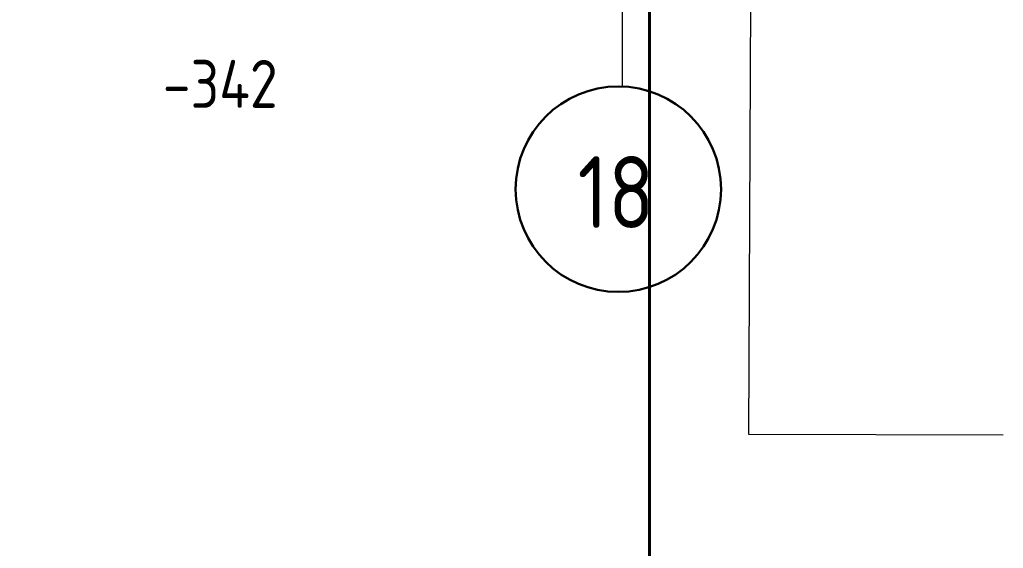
# Model space of a CAD drawing. Header units: millimetres. Extents: x 578 to 1029, y 98 to 264.
# Drawn here: x 1010.6 to 1017.78, y 166.73 to 170.59 of the extents above; entities that cross this region are included whole.
import ezdxf

# ---------------------------------------------------------------- set-up
doc = ezdxf.new("R2010")
doc.units = ezdxf.units.MM
doc.linetypes.add('Штрихпунктир 15 х 2 х 2 мм', pattern=[19, 15, -2, 0, -2])
for name, color, linetype, lineweight in [('Гидрошп', 7, 'Continuous', 30), ('ДнищеЛотков', 7, 'Continuous', 30), ('Низ котлована', 7, 'Continuous', 25), ('ОпалубкаДнищаЛотка', 7, 'Continuous', 30), ('Оси', 7, 'Continuous', 18)]:
    doc.layers.add(name, color=color, linetype=linetype, lineweight=lineweight)
doc.styles.add('ISOCPEUR', font='isocpeur.ttf', dxfattribs={"width": 0.85, "height": 525})
doc.styles.add('ISOCPEUR_2', font='isocpeur.ttf', dxfattribs={"width": 0.85, "height": 300})

# ---------------------------------------------------------------- blocks, each defined once
blk = doc.blocks.new('Ось сетки - Диаметр 10 мм-4594982-30_S_RC_Схема расположения ростверков_фрагмент')
at = {"layer": 'Оси'}
for start, end in [(360, 180), (180, 360)]:
    blk.add_arc((0, 0), 5, start, end, dxfattribs=at)

msp = doc.modelspace()

# ---------------------------------------------------------------- linework, layer by layer
at = {"layer": 'Гидрошп', "color": 7, "linetype": 'Штрихпунктир 15 х 2 х 2 мм', "lineweight": 13}
msp.add_line((1015, 210.9667), (1015, 170.098), dxfattribs=at)
msp.add_line((1015, 210.9667), (1015, 170.098), dxfattribs=at)
msp.add_line((1015, 210.9667), (1015, 170.098), dxfattribs=at)
msp.add_line((1015, 210.9667), (1015, 170.098), dxfattribs=at)
at = {"layer": 'Гидрошп', "color": 7, "linetype": 'ByBlock', "lineweight": 40}
msp.add_lwpolyline([(997.6, 137.6059), (997.6, 155.2772), (995.9, 155.2772), (995.9, 175.3309), (996.0738, 175.3309), (999.0738, 176.3373), (998.9268, 177.2373), (997.7, 176.8258), (997.6, 179.3559), (997.6, 180.5559), (997.6, 182.5567), (998.8, 182.5567), (998.8, 189.5061), (998.15, 189.5061), (998.2, 201.7559), (998.2, 203.0059), (997.6, 203.0059), (997.6, 238.4059), (1015.2001, 238.4059), (1015.2001, 137.6059)], close=True, dxfattribs=at)
at = {"layer": 'Гидрошп'}
for start, end in [(0, 180), (0, 180), (180, 0), (180, 0)]:
    msp.add_arc((1014.9723, 169.3485), 0.75, start, end, dxfattribs=at)
at = {"layer": 'ДнищеЛотков', "lineweight": 5, "flags": 128}
msp.add_lwpolyline([(1015.9501, 173.3567), (1015.9226, 167.5606), (1017.7833, 167.5535)], dxfattribs=at)
at = {"layer": 'ОпалубкаДнищаЛотка', "lineweight": 5, "flags": 128}
msp.add_lwpolyline([(1015.9501, 173.3567), (1015.9226, 167.5606), (1017.7833, 167.5535)], dxfattribs=at)
at = {"layer": 'Оси', "color": 7, "linetype": 'Штрихпунктир 15 х 2 х 2 мм'}
msp.add_line((1015, 210.9667), (1015, 170.098), dxfattribs=at)
msp.add_line((1015, 210.9667), (1015, 170.098), dxfattribs=at)
msp.add_line((1015, 210.9667), (1015, 170.098), dxfattribs=at)
msp.add_line((1015, 210.9667), (1015, 170.098), dxfattribs=at)
at = {"layer": 'Оси', "color": 7, "linetype": 'ByBlock', "lineweight": 40}
msp.add_lwpolyline([(997.6, 137.6059), (997.6, 155.2772), (995.9, 155.2772), (995.9, 175.3309), (996.0738, 175.3309), (999.0738, 176.3373), (998.9268, 177.2373), (997.7, 176.8258), (997.6, 179.3559), (997.6, 180.5559), (997.6, 182.5567), (998.8, 182.5567), (998.8, 189.5061), (998.15, 189.5061), (998.2, 201.7559), (998.2, 203.0059), (997.6, 203.0059), (997.6, 238.4059), (1015.2001, 238.4059), (1015.2001, 137.6059)], close=True, dxfattribs=at)

# ---------------------------------------------------------------- block references
at = {"layer": 'Оси', "xscale": 0.1499999999999999, "yscale": 0.1499999999999999, "zscale": 0.1499999999999999, "rotation": 180}
msp.add_blockref('Ось сетки - Диаметр 10 мм-4594982-30_S_RC_Схема расположения ростверков_фрагмент', (1014.9723, 169.3485), dxfattribs=at)
msp.add_blockref('Ось сетки - Диаметр 10 мм-4594982-30_S_RC_Схема расположения ростверков_фрагмент', (1014.9723, 169.3485), dxfattribs=at)

# ---------------------------------------------------------------- texts
at = {"layer": 'Гидрошп', "lineweight": 13, "insert": (1014.6749, 169.5894), "char_height": 0.525, "width": 0.654177, "attachment_point": 1, "style": 'ISOCPEUR'}
msp.add_mtext('18', dxfattribs=at)
msp.add_mtext('18', dxfattribs=at)
at = {"layer": 'Низ котлована', "lineweight": 18, "insert": (1011.6462, 170.2922), "char_height": 0.35, "width": 1.14481, "attachment_point": 1, "style": 'ISOCPEUR_2'}
msp.add_mtext('-342', dxfattribs=at)
at = {"layer": 'Оси', "insert": (1014.6749, 169.5894), "char_height": 0.525, "width": 0.654177, "attachment_point": 1, "style": 'ISOCPEUR'}
msp.add_mtext('18', dxfattribs=at)
msp.add_mtext('18', dxfattribs=at)

doc.saveas('drawing.dxf')
